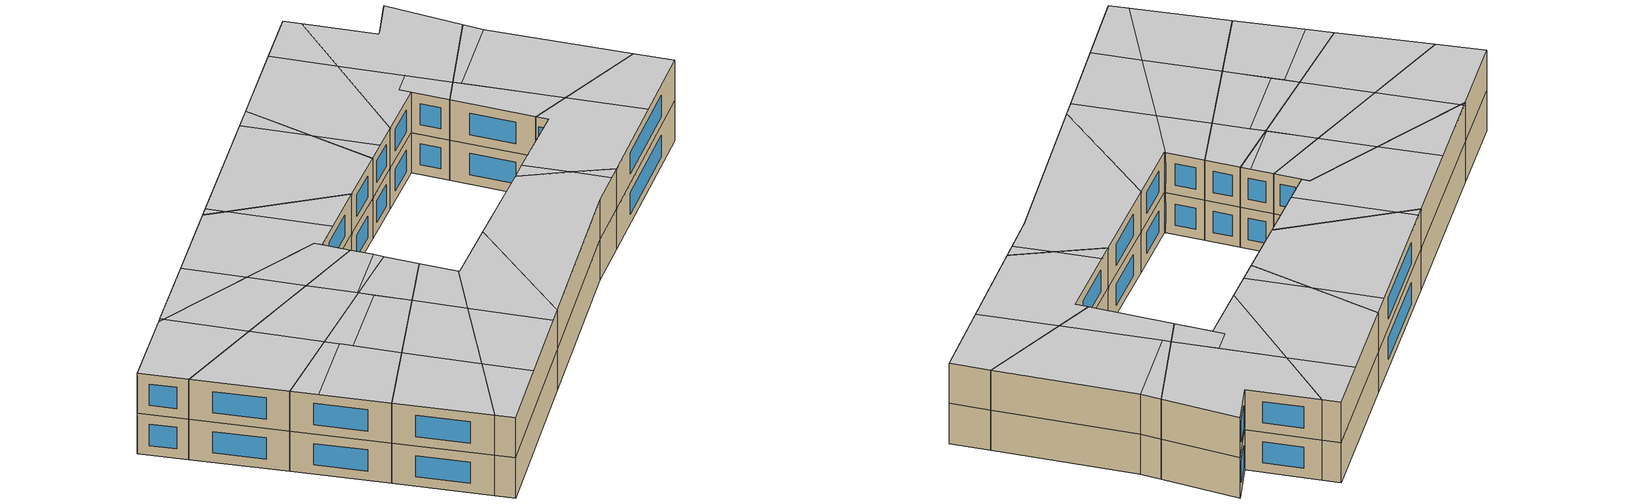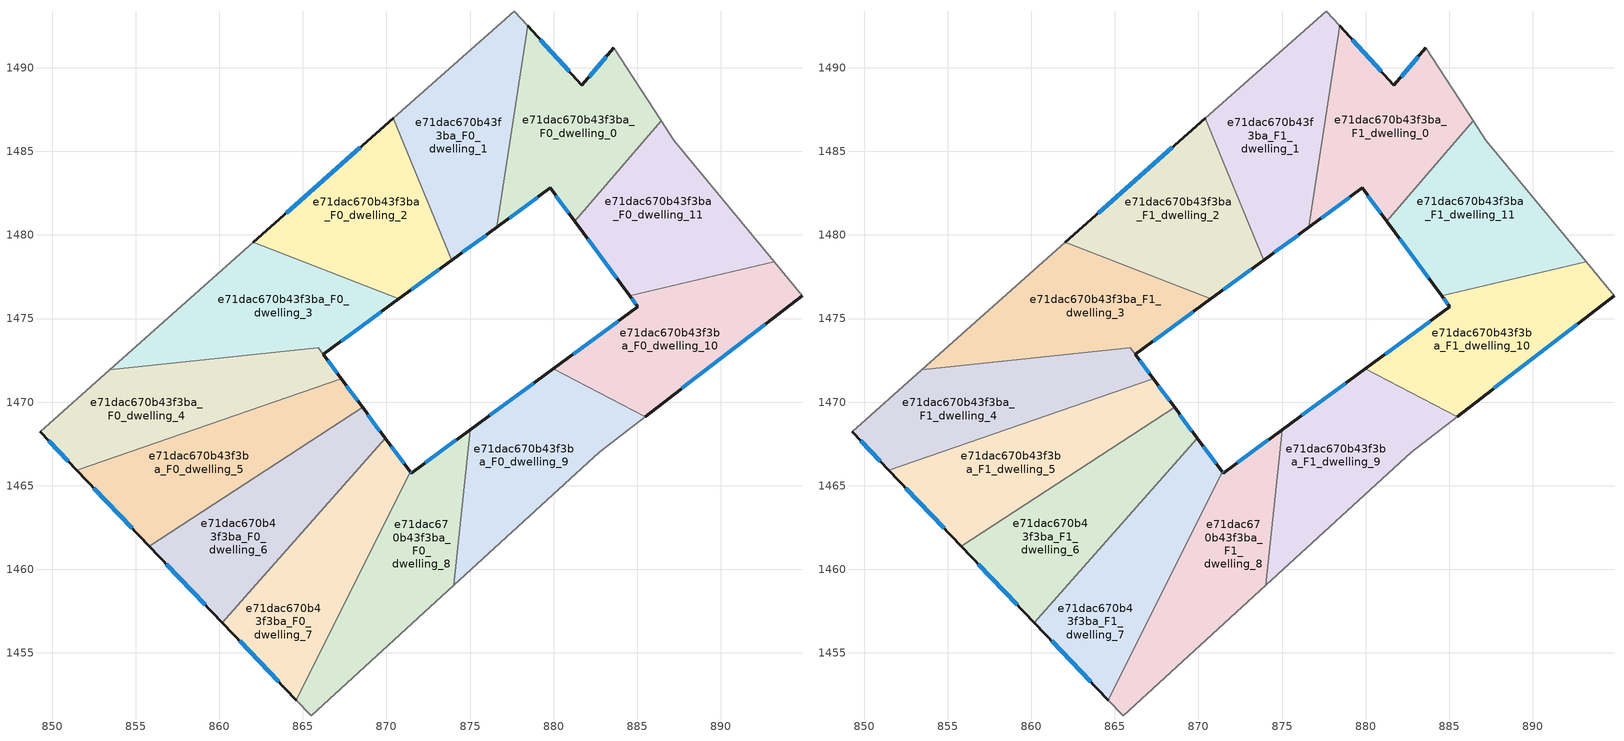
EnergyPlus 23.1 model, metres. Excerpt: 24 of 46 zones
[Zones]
e71dac670b43f3ba_F0_dwelling_0
 floor ground (EU_floor_Construction): 883.61,1491.19 886.43,1486.84 881.26,1480.83 879.79,1482.82 876.59,1480.46 878.45,1492.52 881.7,1488.95 z0
 wall outside (EU_wall_Construction): 876.59,1480.46 879.79,1482.82 881.26,1480.83 / 883.61,1491.19 881.7,1488.95 878.45,1492.52 z0:3
 wall adiabatic (EU_wall_Construction): 886.43,1486.84 883.61,1491.19 z0:3
 wall to e71dac670b43f3ba_F0_dwelling_11 (EU_wall_Construction): 881.26,1480.83 886.43,1486.84 z0:3
 wall to e71dac670b43f3ba_F0_dwelling_1 (EU_wall_Construction): 878.45,1492.52 876.59,1480.46 z0:3
 window (EU_Window_Construction): 880.14,1482.35 880.92,1481.29 / 877.34,1481.01 879.04,1482.26 / 880.93,1489.79 879.21,1491.68 / 883.16,1490.67 882.15,1489.48 z0.7:2.3
e71dac670b43f3ba_F0_dwelling_1
 floor ground (EU_floor_Construction): 877.65,1493.4 878.45,1492.52 876.59,1480.46 873.9,1478.49 870.41,1486.98 z0
 wall outside (EU_wall_Construction): 873.9,1478.49 876.59,1480.46 z0:3
 wall to e71dac670b43f3ba_F0_dwelling_2 (EU_wall_Construction): 870.41,1486.98 873.9,1478.49 z0:3
 wall adiabatic (EU_wall_Construction): 878.45,1492.52 877.65,1493.4 870.41,1486.98 z0:3
 window (EU_Window_Construction): 874.53,1478.95 875.96,1480 z0.7:2.3
e71dac670b43f3ba_F0_dwelling_10
 floor ground (EU_floor_Construction): 893.19,1478.41 894.86,1476.38 885.48,1469.12 879.98,1472 885.04,1475.71 884.55,1476.38 z0
 wall outside (EU_wall_Construction): 884.55,1476.38 885.04,1475.71 879.98,1472 / 885.48,1469.12 894.86,1476.38 z0:3
 wall to e71dac670b43f3ba_F0_dwelling_9 (EU_wall_Construction): 879.98,1472 885.48,1469.12 z0:3
 wall to e71dac670b43f3ba_F0_dwelling_11 (EU_wall_Construction): 893.19,1478.41 884.55,1476.38 z0:3
 wall adiabatic (EU_wall_Construction): 894.86,1476.38 893.19,1478.41 z0:3
 window (EU_Window_Construction): 883.85,1474.84 881.17,1472.87 / 884.66,1476.22 884.93,1475.87 / 887.68,1470.82 892.66,1474.67 z0.7:2.3
e71dac670b43f3ba_F0_dwelling_11
 floor ground (EU_floor_Construction): 887.18,1485.68 893.19,1478.41 884.55,1476.38 881.26,1480.83 886.43,1486.84 z0
 wall outside (EU_wall_Construction): 881.26,1480.83 884.55,1476.38 z0:3
 wall adiabatic (EU_wall_Construction): 893.19,1478.41 887.18,1485.68 886.43,1486.84 z0:3
 window (EU_Window_Construction): 882.03,1479.78 883.78,1477.42 z0.7:2.3
e71dac670b43f3ba_F0_dwelling_2
 floor ground (EU_floor_Construction): 870.41,1486.98 873.9,1478.49 870.75,1476.18 862.04,1479.55 z0
 wall outside (EU_wall_Construction): 870.75,1476.18 873.9,1478.49 / 870.41,1486.98 862.04,1479.55 z0:3
 wall to e71dac670b43f3ba_F0_dwelling_3 (EU_wall_Construction): 862.04,1479.55 870.75,1476.18 z0:3
 window (EU_Window_Construction): 871.49,1476.72 873.16,1477.95 / 868.44,1485.24 864,1481.3 z0.7:2.3
e71dac670b43f3ba_F0_dwelling_3
 floor ground (EU_floor_Construction): 870.75,1476.18 866.22,1472.86 865.93,1473.25 853.45,1471.93 862.04,1479.55 z0
 wall outside (EU_wall_Construction): 866.22,1472.86 870.75,1476.18 z0:3
 wall adiabatic (EU_wall_Construction): 862.04,1479.55 853.45,1471.93 z0:3
 wall to e71dac670b43f3ba_F0_dwelling_4 (EU_wall_Construction): 853.45,1471.93 865.92,1473.25 / 865.93,1473.25 866.22,1472.86 z0:3
 window (EU_Window_Construction): 867.28,1473.64 869.68,1475.4 z0.7:2.3
e71dac670b43f3ba_F0_dwelling_4
 floor ground (EU_floor_Construction): 865.92,1473.25 867.3,1471.4 851.48,1465.91 849.27,1468.23 853.45,1471.93 z0
 wall outside (EU_wall_Construction): 849.27,1468.23 851.48,1465.91 / 867.3,1471.4 866.22,1472.86 z0:3
 wall adiabatic (EU_wall_Construction): 853.45,1471.93 849.27,1468.23 z0:3
 wall to e71dac670b43f3ba_F0_dwelling_5 (EU_wall_Construction): 851.48,1465.91 867.3,1471.4 z0:3
 window (EU_Window_Construction): 849.79,1467.69 850.96,1466.46 / 867.05,1471.74 866.48,1472.51 z0.7:2.3
e71dac670b43f3ba_F0_dwelling_5
 floor ground (EU_floor_Construction): 867.3,1471.4 868.57,1469.68 855.81,1461.38 851.48,1465.91 z0
 wall outside (EU_wall_Construction): 868.57,1469.68 867.3,1471.4 / 851.48,1465.91 855.81,1461.38 z0:3
 wall to e71dac670b43f3ba_F0_dwelling_6 (EU_wall_Construction): 855.81,1461.38 868.57,1469.68 z0:3
 window (EU_Window_Construction): 868.27,1470.09 867.6,1470.99 / 852.5,1464.85 854.79,1462.44 z0.7:2.3
e71dac670b43f3ba_F0_dwelling_6
 floor ground (EU_floor_Construction): 868.57,1469.68 869.93,1467.84 860.17,1456.8 855.81,1461.38 z0
 wall outside (EU_wall_Construction): 869.93,1467.84 868.57,1469.68 / 855.81,1461.38 860.17,1456.8 z0:3
 wall to e71dac670b43f3ba_F0_dwelling_7 (EU_wall_Construction): 860.17,1456.8 869.93,1467.84 z0:3
 window (EU_Window_Construction): 869.61,1468.27 868.89,1469.25 / 856.83,1460.3 859.15,1457.87 z0.7:2.3
e71dac670b43f3ba_F0_dwelling_7
 floor ground (EU_floor_Construction): 869.93,1467.84 871.41,1465.84 864.59,1452.17 860.17,1456.8 z0
 wall outside (EU_wall_Construction): 871.41,1465.84 869.93,1467.84 / 860.17,1456.8 864.59,1452.17 z0:3
 wall to e71dac670b43f3ba_F0_dwelling_8 (EU_wall_Construction): 864.59,1452.17 871.41,1465.84 z0:3
 window (EU_Window_Construction): 871.07,1466.31 870.28,1467.37 / 861.21,1455.71 863.55,1453.26 z0.7:2.3
e71dac670b43f3ba_F0_dwelling_8
 floor ground (EU_floor_Construction): 875.01,1468.34 874.03,1459.03 865.49,1451.22 864.59,1452.17 871.41,1465.84 871.48,1465.75 z0
 wall outside (EU_wall_Construction): 875.01,1468.34 871.48,1465.75 871.41,1465.84 z0:3
 wall to e71dac670b43f3ba_F0_dwelling_9 (EU_wall_Construction): 874.03,1459.03 875.01,1468.34 z0:3
 wall adiabatic (EU_wall_Construction): 864.59,1452.17 865.49,1451.22 874.03,1459.03 z0:3
 window (EU_Window_Construction): 871.46,1465.77 871.43,1465.82 / 874.18,1467.74 872.31,1466.36 z0.7:2.3
e71dac670b43f3ba_F0_dwelling_9
 floor ground (EU_floor_Construction): 885.48,1469.12 882.74,1467 874.03,1459.03 875.01,1468.34 879.98,1472 z0
 wall outside (EU_wall_Construction): 879.98,1472 875.01,1468.34 z0:3
 wall adiabatic (EU_wall_Construction): 874.03,1459.03 882.74,1467 885.48,1469.12 z0:3
 window (EU_Window_Construction): 878.82,1471.14 876.18,1469.2 z0.7:2.3
e71dac670b43f3ba_F1_dwelling_0
 floor to e71dac670b43f3ba_F0_dwelling_0 (EU_floor_Construction): 883.61,1491.19 886.43,1486.84 881.26,1480.83 879.79,1482.82 876.59,1480.46 878.45,1492.52 881.7,1488.95 z3
 wall outside (EU_wall_Construction): 876.59,1480.46 879.79,1482.82 881.26,1480.83 / 883.61,1491.19 881.7,1488.95 878.45,1492.52 z3:6
 wall adiabatic (EU_wall_Construction): 886.43,1486.84 883.61,1491.19 z3:6
 wall to e71dac670b43f3ba_F1_dwelling_11 (EU_wall_Construction): 881.26,1480.83 886.43,1486.84 z3:6
 wall to e71dac670b43f3ba_F1_dwelling_1 (EU_wall_Construction): 878.45,1492.52 876.59,1480.46 z3:6
 window (EU_Window_Construction): 880.14,1482.35 880.92,1481.29 / 877.34,1481.01 879.04,1482.26 / 880.93,1489.79 879.21,1491.68 / 883.16,1490.67 882.15,1489.48 z3.7:5.3
 ceiling to e71dac670b43f3ba_F2_dwelling_1 (EU_floor_Construction): 882.49,1482.25 886.43,1486.84 883.61,1491.19 881.7,1488.95 878.45,1492.52 877.7,1487.65 z6
 ceiling to e71dac670b43f3ba_F2_dwelling_3 (EU_floor_Construction): 879.79,1482.81 879.32,1483.46 880.49,1484.5 877.7,1487.65 876.59,1480.46 z6
 ceiling to e71dac670b43f3ba_F2_dwelling_2 (EU_floor_Construction): 881.26,1480.83 882.49,1482.25 880.49,1484.5 879.32,1483.46 z6
e71dac670b43f3ba_F1_dwelling_1
 floor to e71dac670b43f3ba_F0_dwelling_1 (EU_floor_Construction): 877.65,1493.4 878.45,1492.52 876.59,1480.46 873.9,1478.49 870.41,1486.98 z3
 wall outside (EU_wall_Construction): 873.9,1478.49 876.59,1480.46 z3:6
 wall to e71dac670b43f3ba_F1_dwelling_2 (EU_wall_Construction): 870.41,1486.98 873.9,1478.49 z3:6
 wall adiabatic (EU_wall_Construction): 878.45,1492.52 877.65,1493.4 870.41,1486.98 z3:6
 window (EU_Window_Construction): 874.53,1478.95 875.96,1480 z3.7:5.3
 ceiling to e71dac670b43f3ba_F2_dwelling_3 (EU_floor_Construction): 876.59,1480.46 877.7,1487.65 874.82,1490.89 870.41,1486.98 872.24,1482.53 875.07,1479.35 z6
 ceiling to e71dac670b43f3ba_F2_dwelling_1 (EU_floor_Construction): 877.7,1487.65 878.45,1492.52 877.65,1493.4 874.82,1490.89 z6
 ceiling to e71dac670b43f3ba_F2_dwelling_4 (EU_floor_Construction): 875.07,1479.35 872.24,1482.53 873.9,1478.49 z6
e71dac670b43f3ba_F1_dwelling_10
 floor to e71dac670b43f3ba_F0_dwelling_10 (EU_floor_Construction): 893.19,1478.41 894.86,1476.38 885.48,1469.12 879.98,1472 885.04,1475.71 884.55,1476.38 z3
 wall outside (EU_wall_Construction): 884.55,1476.38 885.04,1475.71 879.98,1472 / 885.48,1469.12 894.86,1476.38 z3:6
 wall to e71dac670b43f3ba_F1_dwelling_9 (EU_wall_Construction): 879.98,1472 885.48,1469.12 z3:6
 wall to e71dac670b43f3ba_F1_dwelling_11 (EU_wall_Construction): 893.19,1478.41 884.55,1476.38 z3:6
 wall adiabatic (EU_wall_Construction): 894.86,1476.38 893.19,1478.41 z3:6
 window (EU_Window_Construction): 883.85,1474.84 881.17,1472.87 / 884.66,1476.22 884.93,1475.87 / 887.68,1470.82 892.66,1474.67 z3.7:5.3
 ceiling to e71dac670b43f3ba_F2_dwelling_2 (EU_floor_Construction): 890.61,1473.09 887.15,1476.99 884.55,1476.38 885.04,1475.71 880.95,1472.71 882.97,1470.43 885.48,1469.12 z6
 ceiling to e71dac670b43f3ba_F2_dwelling_0 (EU_floor_Construction): 894.86,1476.38 893.19,1478.41 887.15,1476.99 890.61,1473.09 z6
 ceiling to e71dac670b43f3ba_F2_dwelling_5 (EU_floor_Construction): 882.97,1470.43 880.95,1472.71 879.98,1472 z6
e71dac670b43f3ba_F1_dwelling_11
 floor to e71dac670b43f3ba_F0_dwelling_11 (EU_floor_Construction): 887.18,1485.68 893.19,1478.41 884.55,1476.38 881.26,1480.83 886.43,1486.84 z3
 wall outside (EU_wall_Construction): 881.26,1480.83 884.55,1476.38 z3:6
 wall adiabatic (EU_wall_Construction): 893.19,1478.41 887.18,1485.68 886.43,1486.84 z3:6
 window (EU_Window_Construction): 882.03,1479.78 883.78,1477.42 z3.7:5.3
 ceiling to e71dac670b43f3ba_F2_dwelling_0 (EU_floor_Construction): 893.19,1478.41 887.18,1485.68 882.85,1481.84 887.15,1476.99 z6
 ceiling to e71dac670b43f3ba_F2_dwelling_1 (EU_floor_Construction): 887.18,1485.68 886.43,1486.84 882.49,1482.25 882.85,1481.84 z6
 ceiling to e71dac670b43f3ba_F2_dwelling_2 (EU_floor_Construction): 887.15,1476.99 882.49,1482.25 881.26,1480.83 884.55,1476.38 z6
e71dac670b43f3ba_F1_dwelling_2
 floor to e71dac670b43f3ba_F0_dwelling_2 (EU_floor_Construction): 870.41,1486.98 873.9,1478.49 870.75,1476.18 862.04,1479.55 z3
 wall outside (EU_wall_Construction): 870.75,1476.18 873.9,1478.49 / 870.41,1486.98 862.04,1479.55 z3:6
 wall to e71dac670b43f3ba_F1_dwelling_3 (EU_wall_Construction): 862.04,1479.55 870.75,1476.18 z3:6
 window (EU_Window_Construction): 871.49,1476.72 873.16,1477.95 / 868.44,1485.24 864,1481.3 z3.7:5.3
 ceiling to e71dac670b43f3ba_F2_dwelling_4 (EU_floor_Construction): 873.9,1478.49 872.24,1482.53 869.23,1485.93 862.55,1480.01 863.42,1479.02 870.75,1476.18 z6
 ceiling to e71dac670b43f3ba_F2_dwelling_3 (EU_floor_Construction): 872.24,1482.53 870.41,1486.98 869.23,1485.93 z6
 ceiling to e71dac670b43f3ba_F2_dwelling_6 (EU_floor_Construction): 863.42,1479.02 862.55,1480.01 862.04,1479.55 z6
e71dac670b43f3ba_F1_dwelling_3
 floor to e71dac670b43f3ba_F0_dwelling_3 (EU_floor_Construction): 870.75,1476.18 866.22,1472.86 865.93,1473.25 853.45,1471.93 862.04,1479.55 z3
 wall outside (EU_wall_Construction): 866.22,1472.86 870.75,1476.18 z3:6
 wall adiabatic (EU_wall_Construction): 862.04,1479.55 853.45,1471.93 z3:6
 wall to e71dac670b43f3ba_F1_dwelling_4 (EU_wall_Construction): 853.45,1471.93 865.92,1473.25 / 865.93,1473.25 866.22,1472.86 z3:6
 window (EU_Window_Construction): 867.28,1473.64 869.68,1475.4 z3.7:5.3
 ceiling to e71dac670b43f3ba_F2_dwelling_6 (EU_floor_Construction): 867.84,1474.04 863.42,1479.02 862.04,1479.55 857.76,1475.76 860.49,1472.68 865.93,1473.25 866.22,1472.86 z6
 ceiling to e71dac670b43f3ba_F2_dwelling_4 (EU_floor_Construction): 870.75,1476.18 863.42,1479.02 867.84,1474.04 z6
 ceiling to e71dac670b43f3ba_F2_dwelling_8 (EU_floor_Construction): 860.49,1472.68 857.76,1475.76 853.67,1472.13 853.81,1471.97 z6
 ceiling to e71dac670b43f3ba_F2_dwelling_10 (EU_floor_Construction): 853.81,1471.97 853.67,1472.13 853.45,1471.93 z6
e71dac670b43f3ba_F1_dwelling_4
 floor to e71dac670b43f3ba_F0_dwelling_4 (EU_floor_Construction): 865.92,1473.25 867.3,1471.4 851.48,1465.91 849.27,1468.23 853.45,1471.93 z3
 wall outside (EU_wall_Construction): 849.27,1468.23 851.48,1465.91 / 867.3,1471.4 866.22,1472.86 z3:6
 wall adiabatic (EU_wall_Construction): 853.45,1471.93 849.27,1468.23 z3:6
 wall to e71dac670b43f3ba_F1_dwelling_5 (EU_wall_Construction): 851.48,1465.91 867.3,1471.4 z3:6
 window (EU_Window_Construction): 849.79,1467.69 850.96,1466.46 / 867.05,1471.74 866.48,1472.51 z3.7:5.3
 ceiling to e71dac670b43f3ba_F2_dwelling_8 (EU_floor_Construction): 862.96,1469.89 860.49,1472.68 853.81,1471.97 857.37,1467.95 z6
 ceiling to e71dac670b43f3ba_F2_dwelling_10 (EU_floor_Construction): 857.37,1467.95 853.81,1471.97 853.45,1471.93 849.27,1468.23 851.48,1465.91 z6
 ceiling to e71dac670b43f3ba_F2_dwelling_6 (EU_floor_Construction): 867.3,1471.4 865.92,1473.25 860.49,1472.68 862.96,1469.89 z6
e71dac670b43f3ba_F1_dwelling_5
 floor to e71dac670b43f3ba_F0_dwelling_5 (EU_floor_Construction): 867.3,1471.4 868.57,1469.68 855.81,1461.38 851.48,1465.91 z3
 wall outside (EU_wall_Construction): 868.57,1469.68 867.3,1471.4 / 851.48,1465.91 855.81,1461.38 z3:6
 wall to e71dac670b43f3ba_F1_dwelling_6 (EU_wall_Construction): 855.81,1461.38 868.57,1469.68 z3:6
 window (EU_Window_Construction): 868.27,1470.09 867.6,1470.99 / 852.5,1464.85 854.79,1462.44 z3.7:5.3
 ceiling to e71dac670b43f3ba_F2_dwelling_10 (EU_floor_Construction): 860.5,1464.43 857.37,1467.95 851.48,1465.91 855.81,1461.38 z6
 ceiling to e71dac670b43f3ba_F2_dwelling_8 (EU_floor_Construction): 865.13,1467.45 862.96,1469.89 857.37,1467.95 860.5,1464.43 z6
 ceiling to e71dac670b43f3ba_F2_dwelling_6 (EU_floor_Construction): 868.17,1470.23 867.3,1471.4 862.96,1469.89 865.09,1467.5 z6
 ceiling to e71dac670b43f3ba_F2_dwelling_5 (EU_floor_Construction): 868.57,1469.68 868.17,1470.23 865.09,1467.5 865.13,1467.45 z6
e71dac670b43f3ba_F1_dwelling_6
 floor to e71dac670b43f3ba_F0_dwelling_6 (EU_floor_Construction): 868.57,1469.68 869.93,1467.84 860.17,1456.8 855.81,1461.38 z3
 wall outside (EU_wall_Construction): 869.93,1467.84 868.57,1469.68 / 855.81,1461.38 860.17,1456.8 z3:6
 wall to e71dac670b43f3ba_F1_dwelling_7 (EU_wall_Construction): 860.17,1456.8 869.93,1467.84 z3:6
 window (EU_Window_Construction): 869.61,1468.27 868.89,1469.25 / 856.83,1460.3 859.15,1457.87 z3.7:5.3
 ceiling to e71dac670b43f3ba_F2_dwelling_7 (EU_floor_Construction): 863.71,1460.8 867.36,1464.93 865.79,1466.7 861.7,1463.07 z6
 ceiling to e71dac670b43f3ba_F2_dwelling_9 (EU_floor_Construction): 860.17,1456.8 863.71,1460.8 861.14,1463.7 857.05,1460.07 z6
 ceiling to e71dac670b43f3ba_F2_dwelling_8 (EU_floor_Construction): 865.79,1466.7 865.13,1467.45 860.5,1464.43 861.7,1463.07 z6
 ceiling to e71dac670b43f3ba_F2_dwelling_5 (EU_floor_Construction): 867.36,1464.93 869.93,1467.84 868.57,1469.68 865.13,1467.45 z6
 ceiling adiabatic (EU_roof_Construction): 861.14,1463.7 860.5,1464.43 855.81,1461.38 857.05,1460.07 z6
e71dac670b43f3ba_F1_dwelling_7
 floor to e71dac670b43f3ba_F0_dwelling_7 (EU_floor_Construction): 869.93,1467.84 871.41,1465.84 864.59,1452.17 860.17,1456.8 z3
 wall outside (EU_wall_Construction): 871.41,1465.84 869.93,1467.84 / 860.17,1456.8 864.59,1452.17 z3:6
 wall to e71dac670b43f3ba_F1_dwelling_8 (EU_wall_Construction): 864.59,1452.17 871.41,1465.84 z3:6
 window (EU_Window_Construction): 871.07,1466.31 870.28,1467.37 / 861.21,1455.71 863.55,1453.26 z3.7:5.3
 ceiling to e71dac670b43f3ba_F2_dwelling_7 (EU_floor_Construction): 867.03,1457.06 869.67,1462.33 867.36,1464.93 863.71,1460.8 z6
 ceiling to e71dac670b43f3ba_F2_dwelling_9 (EU_floor_Construction): 864.59,1452.17 867.03,1457.06 863.71,1460.8 860.17,1456.8 z6
 ceiling to e71dac670b43f3ba_F2_dwelling_5 (EU_floor_Construction): 869.67,1462.33 871.41,1465.84 869.93,1467.84 867.36,1464.93 z6
e71dac670b43f3ba_F1_dwelling_8
 floor to e71dac670b43f3ba_F0_dwelling_8 (EU_floor_Construction): 875.01,1468.34 874.03,1459.03 865.49,1451.22 864.59,1452.17 871.41,1465.84 871.48,1465.75 z3
 wall outside (EU_wall_Construction): 875.01,1468.34 871.48,1465.75 871.41,1465.84 z3:6
 wall to e71dac670b43f3ba_F1_dwelling_9 (EU_wall_Construction): 874.03,1459.03 875.01,1468.34 z3:6
 wall adiabatic (EU_wall_Construction): 864.59,1452.17 865.49,1451.22 874.03,1459.03 z3:6
 window (EU_Window_Construction): 871.46,1465.77 871.43,1465.82 / 874.18,1467.74 872.31,1466.36 z3.7:5.3
 ceiling to e71dac670b43f3ba_F2_dwelling_5 (EU_floor_Construction): 874.03,1459.03 875.01,1468.34 871.48,1465.75 871.41,1465.84 869.67,1462.33 873.24,1458.31 z6
 ceiling to e71dac670b43f3ba_F2_dwelling_7 (EU_floor_Construction): 873.24,1458.31 869.67,1462.33 867.03,1457.06 869.2,1454.62 z6
 ceiling to e71dac670b43f3ba_F2_dwelling_9 (EU_floor_Construction): 869.2,1454.62 867.03,1457.06 864.59,1452.17 865.49,1451.22 z6
e71dac670b43f3ba_F1_dwelling_9
 floor to e71dac670b43f3ba_F0_dwelling_9 (EU_floor_Construction): 885.48,1469.12 882.74,1467 874.03,1459.03 875.01,1468.34 879.98,1472 z3
 wall outside (EU_wall_Construction): 879.98,1472 875.01,1468.34 z3:6
 wall adiabatic (EU_wall_Construction): 874.03,1459.03 882.74,1467 885.48,1469.12 z3:6
 window (EU_Window_Construction): 878.82,1471.14 876.18,1469.2 z3.7:5.3
 ceiling to e71dac670b43f3ba_F2_dwelling_5 (EU_floor_Construction): 882.74,1467 884.68,1468.5 882.97,1470.43 879.98,1472 875.01,1468.34 874.03,1459.03 z6
 ceiling to e71dac670b43f3ba_F2_dwelling_2 (EU_floor_Construction): 885.48,1469.12 882.97,1470.43 884.68,1468.5 z6
[Building]
EU S2 Campaign: North Axis=0; Terrain=City; Solar Distribution=FullExterior
[Site:Location]
Budapest.Ferenc.Liszt.Intl.AP: Latitude=47.437; Longitude=19.256; Time Zone=1; Elevation=185
[SizingPeriod:WeatherFileDays]
AnnualSizingPeriod: Begin Month=1; Begin Day of Month=1; End Month=12; End Day of Month=31; Day of Week for Start Day=Monday; Use Weather File Daylight Saving Period=No; Use Weather File Rain and Snow Indicators=No
[MATERIAL]
EU_InternalMass_Material: Roughness=MediumRough; Thickness=0.1; Conductivity=1; Density=1800; Specific Heat=900; Thermal Absorptance=0.9; Solar Absorptance=0.7; Visible Absorptance=0.7
[MATERIAL:NOMASS] Roughness=MediumRough; Thermal Absorptance=0.9; Solar Absorptance=0.7; Visible Absorptance=0.7
Name | Thermal Resistance
EU_wall_NoMass | 0.832559
EU_roof_NoMass | 1.39638
EU_floor_NoMass | 0.872794
[WINDOWMATERIAL:SIMPLEGLAZINGSYSTEM]
EU_Window_SimpleGlazing: UFactor=2.79869; Solar Heat Gain Coefficient=0.75; Visible Transmittance=0.75
[CONSTRUCTION]
EU_wall_Construction: EU_wall_NoMass
EU_roof_Construction: EU_roof_NoMass
EU_floor_Construction: EU_floor_NoMass
EU_Window_Construction: EU_Window_SimpleGlazing
EU_InternalMass_Construction: EU_InternalMass_Material
[ZONE] Type=1; Multiplier=1; Ceiling Height=autocalculate; Floor Area=autocalculate; Part of Total Floor Area=Yes
Name | Volume
e71dac670b43f3ba_F0_dwelling_0; e71dac670b43f3ba_F1_dwelling_0; e71dac670b43f3ba_F0_dwelling_11; e71dac670b43f3ba_F1_dwelling_11 | 191.708
e71dac670b43f3ba_F0_dwelling_1; e71dac670b43f3ba_F1_dwelling_1 | 191.719
e71dac670b43f3ba_F0_dwelling_10; e71dac670b43f3ba_F1_dwelling_10 | 191.739
e71dac670b43f3ba_F0_dwelling_2; e71dac670b43f3ba_F1_dwelling_2 | 191.73
e71dac670b43f3ba_F0_dwelling_3; e71dac670b43f3ba_F1_dwelling_3 | 192.399
e71dac670b43f3ba_F0_dwelling_4; e71dac670b43f3ba_F1_dwelling_4 | 191.073
e71dac670b43f3ba_F0_dwelling_5; e71dac670b43f3ba_F1_dwelling_5 | 191.701
e71dac670b43f3ba_F0_dwelling_6; e71dac670b43f3ba_F1_dwelling_6 | 191.713
e71dac670b43f3ba_F0_dwelling_7; e71dac670b43f3ba_F1_dwelling_7 | 191.731
e71dac670b43f3ba_F0_dwelling_8; e71dac670b43f3ba_F1_dwelling_8 | 191.715
e71dac670b43f3ba_F0_dwelling_9; e71dac670b43f3ba_F1_dwelling_9 | 191.736
[INTERNALMASS] Construction=EU_InternalMass_Construction
Name | Zone or ZoneList | Surface Area
e71dac670b43f3ba_F0_dwelling_0_EU_InternalMass | e71dac670b43f3ba_F0_dwelling_0 | 63.9025
e71dac670b43f3ba_F0_dwelling_1_EU_InternalMass | e71dac670b43f3ba_F0_dwelling_1 | 63.9064
e71dac670b43f3ba_F0_dwelling_2_EU_InternalMass | e71dac670b43f3ba_F0_dwelling_2 | 63.9099
e71dac670b43f3ba_F0_dwelling_3_EU_InternalMass | e71dac670b43f3ba_F0_dwelling_3 | 64.134
e71dac670b43f3ba_F0_dwelling_4_EU_InternalMass | e71dac670b43f3ba_F0_dwelling_4 | 63.6956
e71dac670b43f3ba_F0_dwelling_5_EU_InternalMass | e71dac670b43f3ba_F0_dwelling_5 | 63.9003
e71dac670b43f3ba_F0_dwelling_6_EU_InternalMass | e71dac670b43f3ba_F0_dwelling_6 | 63.9044
e71dac670b43f3ba_F0_dwelling_7_EU_InternalMass | e71dac670b43f3ba_F0_dwelling_7 | 63.9102
e71dac670b43f3ba_F0_dwelling_8_EU_InternalMass | e71dac670b43f3ba_F0_dwelling_8 | 63.9048
e71dac670b43f3ba_F0_dwelling_9_EU_InternalMass | e71dac670b43f3ba_F0_dwelling_9 | 63.9123
e71dac670b43f3ba_F0_dwelling_10_EU_InternalMass | e71dac670b43f3ba_F0_dwelling_10 | 63.9128
e71dac670b43f3ba_F0_dwelling_11_EU_InternalMass | e71dac670b43f3ba_F0_dwelling_11 | 63.9024
e71dac670b43f3ba_F1_dwelling_0_EU_InternalMass | e71dac670b43f3ba_F1_dwelling_0 | 63.9025
e71dac670b43f3ba_F1_dwelling_1_EU_InternalMass | e71dac670b43f3ba_F1_dwelling_1 | 63.9064
e71dac670b43f3ba_F1_dwelling_2_EU_InternalMass | e71dac670b43f3ba_F1_dwelling_2 | 63.9099
e71dac670b43f3ba_F1_dwelling_3_EU_InternalMass | e71dac670b43f3ba_F1_dwelling_3 | 64.134
e71dac670b43f3ba_F1_dwelling_4_EU_InternalMass | e71dac670b43f3ba_F1_dwelling_4 | 63.6956
e71dac670b43f3ba_F1_dwelling_5_EU_InternalMass | e71dac670b43f3ba_F1_dwelling_5 | 63.9003
e71dac670b43f3ba_F1_dwelling_6_EU_InternalMass | e71dac670b43f3ba_F1_dwelling_6 | 63.9044
e71dac670b43f3ba_F1_dwelling_7_EU_InternalMass | e71dac670b43f3ba_F1_dwelling_7 | 63.9102
e71dac670b43f3ba_F1_dwelling_8_EU_InternalMass | e71dac670b43f3ba_F1_dwelling_8 | 63.9048
e71dac670b43f3ba_F1_dwelling_9_EU_InternalMass | e71dac670b43f3ba_F1_dwelling_9 | 63.9123
e71dac670b43f3ba_F1_dwelling_10_EU_InternalMass | e71dac670b43f3ba_F1_dwelling_10 | 63.9128
e71dac670b43f3ba_F1_dwelling_11_EU_InternalMass | e71dac670b43f3ba_F1_dwelling_11 | 63.9024
[OTHEREQUIPMENT] Fuel Type=Electricity; Design Level Calculation Method=Watts/Area; Power per Zone Floor Area=1; Fraction Latent=0; Fraction Radiant=0; Fraction Lost=0; Carbon Dioxide Generation Rate=0; EndUse Subcategory=EU_Step8_InternalGains
Name | Zone or ZoneList or Space or SpaceList | Schedule
EU_Step8_InternalGain_e71dac670b43f3ba_F0_dwelling_0_f000 | e71dac670b43f3ba_F0_dwelling_0 | EU_Step8_GainSchedule_e71dac670b43f3ba_F0_dwelling_0_f000
EU_Step8_InternalGain_e71dac670b43f3ba_F0_dwelling_1_f000 | e71dac670b43f3ba_F0_dwelling_1 | EU_Step8_GainSchedule_e71dac670b43f3ba_F0_dwelling_1_f000
EU_Step8_InternalGain_e71dac670b43f3ba_F0_dwelling_2_f000 | e71dac670b43f3ba_F0_dwelling_2 | EU_Step8_GainSchedule_e71dac670b43f3ba_F0_dwelling_2_f000
EU_Step8_InternalGain_e71dac670b43f3ba_F0_dwelling_3_f000 | e71dac670b43f3ba_F0_dwelling_3 | EU_Step8_GainSchedule_e71dac670b43f3ba_F0_dwelling_3_f000
EU_Step8_InternalGain_e71dac670b43f3ba_F0_dwelling_4_f000 | e71dac670b43f3ba_F0_dwelling_4 | EU_Step8_GainSchedule_e71dac670b43f3ba_F0_dwelling_4_f000
EU_Step8_InternalGain_e71dac670b43f3ba_F0_dwelling_5_f000 | e71dac670b43f3ba_F0_dwelling_5 | EU_Step8_GainSchedule_e71dac670b43f3ba_F0_dwelling_5_f000
EU_Step8_InternalGain_e71dac670b43f3ba_F0_dwelling_6_f000 | e71dac670b43f3ba_F0_dwelling_6 | EU_Step8_GainSchedule_e71dac670b43f3ba_F0_dwelling_6_f000
EU_Step8_InternalGain_e71dac670b43f3ba_F0_dwelling_7_f000 | e71dac670b43f3ba_F0_dwelling_7 | EU_Step8_GainSchedule_e71dac670b43f3ba_F0_dwelling_7_f000
EU_Step8_InternalGain_e71dac670b43f3ba_F0_dwelling_8_f000 | e71dac670b43f3ba_F0_dwelling_8 | EU_Step8_GainSchedule_e71dac670b43f3ba_F0_dwelling_8_f000
EU_Step8_InternalGain_e71dac670b43f3ba_F0_dwelling_9_f000 | e71dac670b43f3ba_F0_dwelling_9 | EU_Step8_GainSchedule_e71dac670b43f3ba_F0_dwelling_9_f000
EU_Step8_InternalGain_e71dac670b43f3ba_F0_dwelling_10_f000 | e71dac670b43f3ba_F0_dwelling_10 | EU_Step8_GainSchedule_e71dac670b43f3ba_F0_dwelling_10_f000
EU_Step8_InternalGain_e71dac670b43f3ba_F0_dwelling_11_f000 | e71dac670b43f3ba_F0_dwelling_11 | EU_Step8_GainSchedule_e71dac670b43f3ba_F0_dwelling_11_f000
EU_Step8_InternalGain_e71dac670b43f3ba_F1_dwelling_0_f000 | e71dac670b43f3ba_F1_dwelling_0 | EU_Step8_GainSchedule_e71dac670b43f3ba_F1_dwelling_0_f000
EU_Step8_InternalGain_e71dac670b43f3ba_F1_dwelling_1_f000 | e71dac670b43f3ba_F1_dwelling_1 | EU_Step8_GainSchedule_e71dac670b43f3ba_F1_dwelling_1_f000
EU_Step8_InternalGain_e71dac670b43f3ba_F1_dwelling_2_f000 | e71dac670b43f3ba_F1_dwelling_2 | EU_Step8_GainSchedule_e71dac670b43f3ba_F1_dwelling_2_f000
EU_Step8_InternalGain_e71dac670b43f3ba_F1_dwelling_3_f000 | e71dac670b43f3ba_F1_dwelling_3 | EU_Step8_GainSchedule_e71dac670b43f3ba_F1_dwelling_3_f000
EU_Step8_InternalGain_e71dac670b43f3ba_F1_dwelling_4_f000 | e71dac670b43f3ba_F1_dwelling_4 | EU_Step8_GainSchedule_e71dac670b43f3ba_F1_dwelling_4_f000
EU_Step8_InternalGain_e71dac670b43f3ba_F1_dwelling_5_f000 | e71dac670b43f3ba_F1_dwelling_5 | EU_Step8_GainSchedule_e71dac670b43f3ba_F1_dwelling_5_f000
EU_Step8_InternalGain_e71dac670b43f3ba_F1_dwelling_6_f000 | e71dac670b43f3ba_F1_dwelling_6 | EU_Step8_GainSchedule_e71dac670b43f3ba_F1_dwelling_6_f000
EU_Step8_InternalGain_e71dac670b43f3ba_F1_dwelling_7_f000 | e71dac670b43f3ba_F1_dwelling_7 | EU_Step8_GainSchedule_e71dac670b43f3ba_F1_dwelling_7_f000
EU_Step8_InternalGain_e71dac670b43f3ba_F1_dwelling_8_f000 | e71dac670b43f3ba_F1_dwelling_8 | EU_Step8_GainSchedule_e71dac670b43f3ba_F1_dwelling_8_f000
EU_Step8_InternalGain_e71dac670b43f3ba_F1_dwelling_9_f000 | e71dac670b43f3ba_F1_dwelling_9 | EU_Step8_GainSchedule_e71dac670b43f3ba_F1_dwelling_9_f000
EU_Step8_InternalGain_e71dac670b43f3ba_F1_dwelling_10_f000 | e71dac670b43f3ba_F1_dwelling_10 | EU_Step8_GainSchedule_e71dac670b43f3ba_F1_dwelling_10_f000
EU_Step8_InternalGain_e71dac670b43f3ba_F1_dwelling_11_f000 | e71dac670b43f3ba_F1_dwelling_11 | EU_Step8_GainSchedule_e71dac670b43f3ba_F1_dwelling_11_f000
[ZONEVENTILATION:DESIGNFLOWRATE] Schedule=EU_AlwaysOn; Design Flow Rate Calculation Method=AirChanges/Hour; Air Changes per Hour=0.475469; Ventilation Type=Natural; Fan Pressure Rise=0; Fan Total Efficiency=1; Constant Term Coefficient=1; Temperature Term Coefficient=0; Velocity Term Coefficient=0; Velocity Squared Term Coefficient=0; Minimum Indoor Temperature=-100; Maximum Indoor Temperature=100; Delta Temperature=-100; Minimum Outdoor Temperature=-100; Maximum Outdoor Temperature=100; Maximum Wind Speed=40
Name | Zone or ZoneList or Space or SpaceList
EU_ConstantAir_e71dac670b43f3ba_F0_dwelling_0 | e71dac670b43f3ba_F0_dwelling_0
EU_ConstantAir_e71dac670b43f3ba_F0_dwelling_1 | e71dac670b43f3ba_F0_dwelling_1
EU_ConstantAir_e71dac670b43f3ba_F0_dwelling_2 | e71dac670b43f3ba_F0_dwelling_2
EU_ConstantAir_e71dac670b43f3ba_F0_dwelling_3 | e71dac670b43f3ba_F0_dwelling_3
EU_ConstantAir_e71dac670b43f3ba_F0_dwelling_4 | e71dac670b43f3ba_F0_dwelling_4
EU_ConstantAir_e71dac670b43f3ba_F0_dwelling_5 | e71dac670b43f3ba_F0_dwelling_5
EU_ConstantAir_e71dac670b43f3ba_F0_dwelling_6 | e71dac670b43f3ba_F0_dwelling_6
EU_ConstantAir_e71dac670b43f3ba_F0_dwelling_7 | e71dac670b43f3ba_F0_dwelling_7
EU_ConstantAir_e71dac670b43f3ba_F0_dwelling_8 | e71dac670b43f3ba_F0_dwelling_8
EU_ConstantAir_e71dac670b43f3ba_F0_dwelling_9 | e71dac670b43f3ba_F0_dwelling_9
EU_ConstantAir_e71dac670b43f3ba_F0_dwelling_10 | e71dac670b43f3ba_F0_dwelling_10
EU_ConstantAir_e71dac670b43f3ba_F0_dwelling_11 | e71dac670b43f3ba_F0_dwelling_11
EU_ConstantAir_e71dac670b43f3ba_F1_dwelling_0 | e71dac670b43f3ba_F1_dwelling_0
EU_ConstantAir_e71dac670b43f3ba_F1_dwelling_1 | e71dac670b43f3ba_F1_dwelling_1
EU_ConstantAir_e71dac670b43f3ba_F1_dwelling_2 | e71dac670b43f3ba_F1_dwelling_2
EU_ConstantAir_e71dac670b43f3ba_F1_dwelling_3 | e71dac670b43f3ba_F1_dwelling_3
EU_ConstantAir_e71dac670b43f3ba_F1_dwelling_4 | e71dac670b43f3ba_F1_dwelling_4
EU_ConstantAir_e71dac670b43f3ba_F1_dwelling_5 | e71dac670b43f3ba_F1_dwelling_5
EU_ConstantAir_e71dac670b43f3ba_F1_dwelling_6 | e71dac670b43f3ba_F1_dwelling_6
EU_ConstantAir_e71dac670b43f3ba_F1_dwelling_7 | e71dac670b43f3ba_F1_dwelling_7
EU_ConstantAir_e71dac670b43f3ba_F1_dwelling_8 | e71dac670b43f3ba_F1_dwelling_8
EU_ConstantAir_e71dac670b43f3ba_F1_dwelling_9 | e71dac670b43f3ba_F1_dwelling_9
EU_ConstantAir_e71dac670b43f3ba_F1_dwelling_10 | e71dac670b43f3ba_F1_dwelling_10
EU_ConstantAir_e71dac670b43f3ba_F1_dwelling_11 | e71dac670b43f3ba_F1_dwelling_11
[HVACTEMPLATE:THERMOSTAT] Constant Heating Setpoint=20; Constant Cooling Setpoint=50
EU_HeatOnly_e71dac670b43f3ba_F0_dwelling_0; EU_HeatOnly_e71dac670b43f3ba_F0_dwelling_1; EU_HeatOnly_e71dac670b43f3ba_F0_dwelling_2; EU_HeatOnly_e71dac670b43f3ba_F0_dwelling_3; EU_HeatOnly_e71dac670b43f3ba_F0_dwelling_4; EU_HeatOnly_e71dac670b43f3ba_F0_dwelling_5; EU_HeatOnly_e71dac670b43f3ba_F0_dwelling_6; EU_HeatOnly_e71dac670b43f3ba_F0_dwelling_7; EU_HeatOnly_e71dac670b43f3ba_F0_dwelling_8; EU_HeatOnly_e71dac670b43f3ba_F0_dwelling_9; EU_HeatOnly_e71dac670b43f3ba_F0_dwelling_10; EU_HeatOnly_e71dac670b43f3ba_F0_dwelling_11; EU_HeatOnly_e71dac670b43f3ba_F1_dwelling_0; EU_HeatOnly_e71dac670b43f3ba_F1_dwelling_1; EU_HeatOnly_e71dac670b43f3ba_F1_dwelling_2; EU_HeatOnly_e71dac670b43f3ba_F1_dwelling_3; EU_HeatOnly_e71dac670b43f3ba_F1_dwelling_4; EU_HeatOnly_e71dac670b43f3ba_F1_dwelling_5; EU_HeatOnly_e71dac670b43f3ba_F1_dwelling_6; EU_HeatOnly_e71dac670b43f3ba_F1_dwelling_7; EU_HeatOnly_e71dac670b43f3ba_F1_dwelling_8; EU_HeatOnly_e71dac670b43f3ba_F1_dwelling_9; EU_HeatOnly_e71dac670b43f3ba_F1_dwelling_10; EU_HeatOnly_e71dac670b43f3ba_F1_dwelling_11; EU_HeatOnly_e71dac670b43f3ba_F2_dwelling_0; EU_HeatOnly_e71dac670b43f3ba_F2_dwelling_1; EU_HeatOnly_e71dac670b43f3ba_F2_dwelling_2; EU_HeatOnly_e71dac670b43f3ba_F2_dwelling_3; EU_HeatOnly_e71dac670b43f3ba_F2_dwelling_4; EU_HeatOnly_e71dac670b43f3ba_F2_dwelling_5; EU_HeatOnly_e71dac670b43f3ba_F2_dwelling_6; EU_HeatOnly_e71dac670b43f3ba_F2_dwelling_7; EU_HeatOnly_e71dac670b43f3ba_F2_dwelling_8; EU_HeatOnly_e71dac670b43f3ba_F2_dwelling_9; EU_HeatOnly_e71dac670b43f3ba_F2_dwelling_10; EU_HeatOnly_e71dac670b43f3ba_F3_dwelling_0; EU_HeatOnly_e71dac670b43f3ba_F3_dwelling_1; EU_HeatOnly_e71dac670b43f3ba_F3_dwelling_2; EU_HeatOnly_e71dac670b43f3ba_F3_dwelling_3; EU_HeatOnly_e71dac670b43f3ba_F3_dwelling_4; EU_HeatOnly_e71dac670b43f3ba_F3_dwelling_5; EU_HeatOnly_e71dac670b43f3ba_F3_dwelling_6; EU_HeatOnly_e71dac670b43f3ba_F3_dwelling_7; EU_HeatOnly_e71dac670b43f3ba_F3_dwelling_8; EU_HeatOnly_e71dac670b43f3ba_F3_dwelling_9; EU_HeatOnly_e71dac670b43f3ba_F3_dwelling_10
[HVACTEMPLATE:ZONE:IDEALLOADSAIRSYSTEM] System Availability Schedule=EU_AlwaysOn; Maximum Heating Supply Air Temperature=50; Minimum Cooling Supply Air Temperature=13; Maximum Heating Supply Air Humidity Ratio=0.0156; Minimum Cooling Supply Air Humidity Ratio=0.0077; Heating Limit=NoLimit; Cooling Limit=NoLimit; Heating Availability Schedule=EU_AlwaysOn; Cooling Availability Schedule=EU_CoolingOff; Dehumidification Control Type=ConstantSensibleHeatRatio; Cooling Sensible Heat Ratio=0.7; Dehumidification Setpoint=60; Humidification Control Type=None; Humidification Setpoint=30; Outdoor Air Method=None; Outdoor Air Flow Rate per Person=0.00944; Outdoor Air Flow Rate per Zone Floor Area=0; Outdoor Air Flow Rate per Zone=0; Demand Controlled Ventilation Type=None; Outdoor Air Economizer Type=NoEconomizer; Heat Recovery Type=None; Sensible Heat Recovery Effectiveness=0.7; Latent Heat Recovery Effectiveness=0.65
Name | Template Thermostat
e71dac670b43f3ba_F0_dwelling_0 | EU_HeatOnly_e71dac670b43f3ba_F0_dwelling_0
e71dac670b43f3ba_F0_dwelling_1 | EU_HeatOnly_e71dac670b43f3ba_F0_dwelling_1
e71dac670b43f3ba_F0_dwelling_2 | EU_HeatOnly_e71dac670b43f3ba_F0_dwelling_2
e71dac670b43f3ba_F0_dwelling_3 | EU_HeatOnly_e71dac670b43f3ba_F0_dwelling_3
e71dac670b43f3ba_F0_dwelling_4 | EU_HeatOnly_e71dac670b43f3ba_F0_dwelling_4
e71dac670b43f3ba_F0_dwelling_5 | EU_HeatOnly_e71dac670b43f3ba_F0_dwelling_5
e71dac670b43f3ba_F0_dwelling_6 | EU_HeatOnly_e71dac670b43f3ba_F0_dwelling_6
e71dac670b43f3ba_F0_dwelling_7 | EU_HeatOnly_e71dac670b43f3ba_F0_dwelling_7
e71dac670b43f3ba_F0_dwelling_8 | EU_HeatOnly_e71dac670b43f3ba_F0_dwelling_8
e71dac670b43f3ba_F0_dwelling_9 | EU_HeatOnly_e71dac670b43f3ba_F0_dwelling_9
e71dac670b43f3ba_F0_dwelling_10 | EU_HeatOnly_e71dac670b43f3ba_F0_dwelling_10
e71dac670b43f3ba_F0_dwelling_11 | EU_HeatOnly_e71dac670b43f3ba_F0_dwelling_11
e71dac670b43f3ba_F1_dwelling_0 | EU_HeatOnly_e71dac670b43f3ba_F1_dwelling_0
e71dac670b43f3ba_F1_dwelling_1 | EU_HeatOnly_e71dac670b43f3ba_F1_dwelling_1
e71dac670b43f3ba_F1_dwelling_2 | EU_HeatOnly_e71dac670b43f3ba_F1_dwelling_2
e71dac670b43f3ba_F1_dwelling_3 | EU_HeatOnly_e71dac670b43f3ba_F1_dwelling_3
e71dac670b43f3ba_F1_dwelling_4 | EU_HeatOnly_e71dac670b43f3ba_F1_dwelling_4
e71dac670b43f3ba_F1_dwelling_5 | EU_HeatOnly_e71dac670b43f3ba_F1_dwelling_5
e71dac670b43f3ba_F1_dwelling_6 | EU_HeatOnly_e71dac670b43f3ba_F1_dwelling_6
e71dac670b43f3ba_F1_dwelling_7 | EU_HeatOnly_e71dac670b43f3ba_F1_dwelling_7
e71dac670b43f3ba_F1_dwelling_8 | EU_HeatOnly_e71dac670b43f3ba_F1_dwelling_8
e71dac670b43f3ba_F1_dwelling_9 | EU_HeatOnly_e71dac670b43f3ba_F1_dwelling_9
e71dac670b43f3ba_F1_dwelling_10 | EU_HeatOnly_e71dac670b43f3ba_F1_dwelling_10
e71dac670b43f3ba_F1_dwelling_11 | EU_HeatOnly_e71dac670b43f3ba_F1_dwelling_11
[SIZING:ZONE] Zone Cooling Design Supply Air Temperature Input Method=SupplyAirTemperature; Zone Cooling Design Supply Air Temperature=13; Zone Heating Design Supply Air Temperature Input Method=SupplyAirTemperature; Zone Heating Design Supply Air Temperature=50; Zone Cooling Design Supply Air Humidity Ratio=0.008; Zone Heating Design Supply Air Humidity Ratio=0.008; Cooling Design Air Flow Method=DesignDay; Cooling Design Air Flow Rate=0; Cooling Minimum Air Flow per Zone Floor Area=0.000762; Cooling Minimum Air Flow=0; Cooling Minimum Air Flow Fraction=0.2; Heating Design Air Flow Method=DesignDay; Heating Design Air Flow Rate=0; Heating Maximum Air Flow per Zone Floor Area=0.002032; Heating Maximum Air Flow=0.141576; Heating Maximum Air Flow Fraction=0.3; Account for Dedicated Outdoor Air System=No; Dedicated Outdoor Air System Control Strategy=NeutralSupplyAir; Dedicated Outdoor Air Low Setpoint Temperature for Design=autosize; Dedicated Outdoor Air High Setpoint Temperature for Design=autosize; Zone Load Sizing Method=Sensible Load Only No Latent Load; Zone Latent Cooling Design Supply Air Humidity Ratio Input Method=HumidityRatioDifference; Zone Cooling Design Supply Air Humidity Ratio Difference=0.005; Zone Latent Heating Design Supply Air Humidity Ratio Input Method=HumidityRatioDifference; Zone Humidification Design Supply Air Humidity Ratio Difference=0.005
e71dac670b43f3ba_F0_dwelling_0; e71dac670b43f3ba_F0_dwelling_1; e71dac670b43f3ba_F0_dwelling_2; e71dac670b43f3ba_F0_dwelling_3; e71dac670b43f3ba_F0_dwelling_4; e71dac670b43f3ba_F0_dwelling_5; e71dac670b43f3ba_F0_dwelling_6; e71dac670b43f3ba_F0_dwelling_7; e71dac670b43f3ba_F0_dwelling_8; e71dac670b43f3ba_F0_dwelling_9; e71dac670b43f3ba_F0_dwelling_10; e71dac670b43f3ba_F0_dwelling_11; e71dac670b43f3ba_F1_dwelling_0; e71dac670b43f3ba_F1_dwelling_1; e71dac670b43f3ba_F1_dwelling_2; e71dac670b43f3ba_F1_dwelling_3; e71dac670b43f3ba_F1_dwelling_4; e71dac670b43f3ba_F1_dwelling_5; e71dac670b43f3ba_F1_dwelling_6; e71dac670b43f3ba_F1_dwelling_7; e71dac670b43f3ba_F1_dwelling_8; e71dac670b43f3ba_F1_dwelling_9; e71dac670b43f3ba_F1_dwelling_10; e71dac670b43f3ba_F1_dwelling_11
[SCHEDULE:CONSTANT]
Name | Hourly Value
EU_AlwaysOn | 1
EU_CoolingOff | 0
[SCHEDULE:FILE] Column Number=1; Rows to Skip at Top=0; Number of Hours of Data=8760; Column Separator=Comma; Interpolate to Timestep=No; Minutes per Item=60; Adjust Schedule for Daylight Savings=Yes
Name | File
EU_Step8_GainSchedule_e71dac670b43f3ba_F0_dwelling_0_f000 | ../../schedules/e71dac670b43f3ba/e71dac670b43f3ba_F0_dwelling_0_f000_gain.csv
EU_Step8_GainSchedule_e71dac670b43f3ba_F0_dwelling_1_f000 | ../../schedules/e71dac670b43f3ba/e71dac670b43f3ba_F0_dwelling_1_f000_gain.csv
EU_Step8_GainSchedule_e71dac670b43f3ba_F0_dwelling_2_f000 | ../../schedules/e71dac670b43f3ba/e71dac670b43f3ba_F0_dwelling_2_f000_gain.csv
EU_Step8_GainSchedule_e71dac670b43f3ba_F0_dwelling_3_f000 | ../../schedules/e71dac670b43f3ba/e71dac670b43f3ba_F0_dwelling_3_f000_gain.csv
EU_Step8_GainSchedule_e71dac670b43f3ba_F0_dwelling_4_f000 | ../../schedules/e71dac670b43f3ba/e71dac670b43f3ba_F0_dwelling_4_f000_gain.csv
EU_Step8_GainSchedule_e71dac670b43f3ba_F0_dwelling_5_f000 | ../../schedules/e71dac670b43f3ba/e71dac670b43f3ba_F0_dwelling_5_f000_gain.csv
EU_Step8_GainSchedule_e71dac670b43f3ba_F0_dwelling_6_f000 | ../../schedules/e71dac670b43f3ba/e71dac670b43f3ba_F0_dwelling_6_f000_gain.csv
EU_Step8_GainSchedule_e71dac670b43f3ba_F0_dwelling_7_f000 | ../../schedules/e71dac670b43f3ba/e71dac670b43f3ba_F0_dwelling_7_f000_gain.csv
EU_Step8_GainSchedule_e71dac670b43f3ba_F0_dwelling_8_f000 | ../../schedules/e71dac670b43f3ba/e71dac670b43f3ba_F0_dwelling_8_f000_gain.csv
EU_Step8_GainSchedule_e71dac670b43f3ba_F0_dwelling_9_f000 | ../../schedules/e71dac670b43f3ba/e71dac670b43f3ba_F0_dwelling_9_f000_gain.csv
EU_Step8_GainSchedule_e71dac670b43f3ba_F0_dwelling_10_f000 | ../../schedules/e71dac670b43f3ba/e71dac670b43f3ba_F0_dwelling_10_f000_gain.csv
EU_Step8_GainSchedule_e71dac670b43f3ba_F0_dwelling_11_f000 | ../../schedules/e71dac670b43f3ba/e71dac670b43f3ba_F0_dwelling_11_f000_gain.csv
EU_Step8_GainSchedule_e71dac670b43f3ba_F1_dwelling_0_f000 | ../../schedules/e71dac670b43f3ba/e71dac670b43f3ba_F1_dwelling_0_f000_gain.csv
EU_Step8_GainSchedule_e71dac670b43f3ba_F1_dwelling_1_f000 | ../../schedules/e71dac670b43f3ba/e71dac670b43f3ba_F1_dwelling_1_f000_gain.csv
EU_Step8_GainSchedule_e71dac670b43f3ba_F1_dwelling_2_f000 | ../../schedules/e71dac670b43f3ba/e71dac670b43f3ba_F1_dwelling_2_f000_gain.csv
EU_Step8_GainSchedule_e71dac670b43f3ba_F1_dwelling_3_f000 | ../../schedules/e71dac670b43f3ba/e71dac670b43f3ba_F1_dwelling_3_f000_gain.csv
EU_Step8_GainSchedule_e71dac670b43f3ba_F1_dwelling_4_f000 | ../../schedules/e71dac670b43f3ba/e71dac670b43f3ba_F1_dwelling_4_f000_gain.csv
EU_Step8_GainSchedule_e71dac670b43f3ba_F1_dwelling_5_f000 | ../../schedules/e71dac670b43f3ba/e71dac670b43f3ba_F1_dwelling_5_f000_gain.csv
EU_Step8_GainSchedule_e71dac670b43f3ba_F1_dwelling_6_f000 | ../../schedules/e71dac670b43f3ba/e71dac670b43f3ba_F1_dwelling_6_f000_gain.csv
EU_Step8_GainSchedule_e71dac670b43f3ba_F1_dwelling_7_f000 | ../../schedules/e71dac670b43f3ba/e71dac670b43f3ba_F1_dwelling_7_f000_gain.csv
EU_Step8_GainSchedule_e71dac670b43f3ba_F1_dwelling_8_f000 | ../../schedules/e71dac670b43f3ba/e71dac670b43f3ba_F1_dwelling_8_f000_gain.csv
EU_Step8_GainSchedule_e71dac670b43f3ba_F1_dwelling_9_f000 | ../../schedules/e71dac670b43f3ba/e71dac670b43f3ba_F1_dwelling_9_f000_gain.csv
EU_Step8_GainSchedule_e71dac670b43f3ba_F1_dwelling_10_f000 | ../../schedules/e71dac670b43f3ba/e71dac670b43f3ba_F1_dwelling_10_f000_gain.csv
EU_Step8_GainSchedule_e71dac670b43f3ba_F1_dwelling_11_f000 | ../../schedules/e71dac670b43f3ba/e71dac670b43f3ba_F1_dwelling_11_f000_gain.csv
